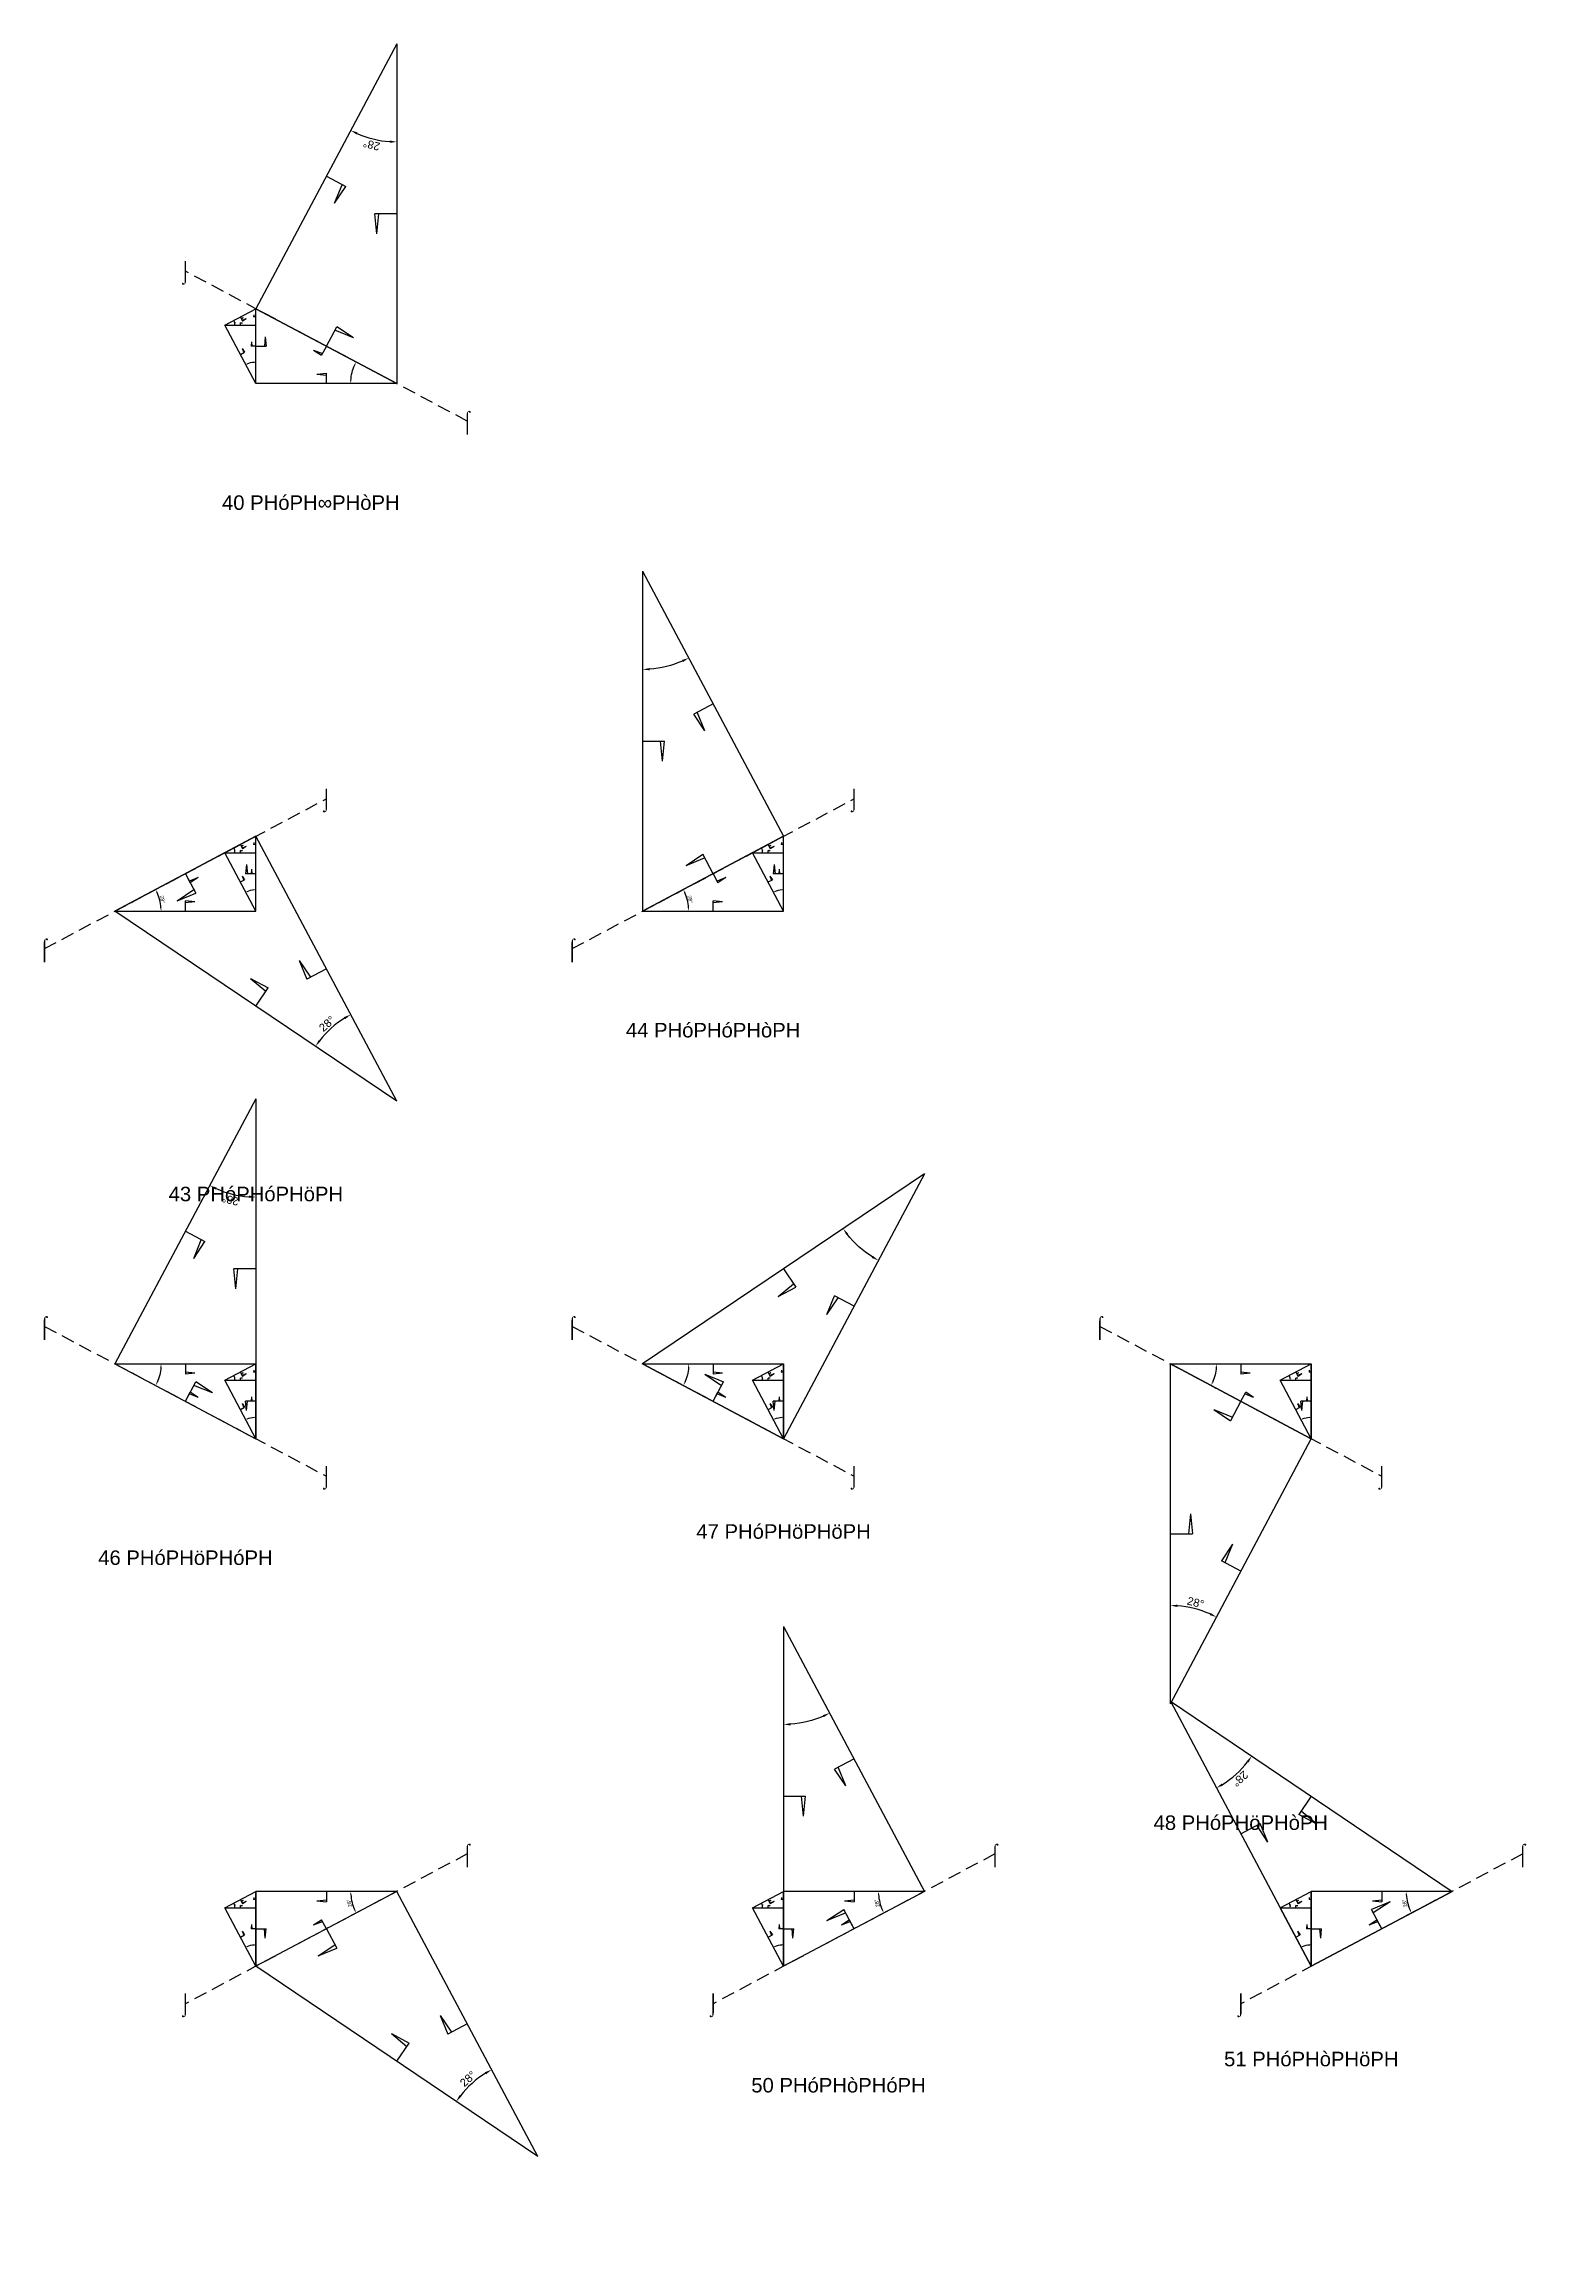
# Model space of a CAD drawing. Header units: millimetres. Extents: x 100562 to 3861006, y -7054888 to 24518.
# Drawn here: x 1062789 to 1778679, y -4471746 to -3415081 of the extents above; entities that cross this region are included whole.
import ezdxf
from ezdxf.enums import TextEntityAlignment as Align

# ---------------------------------------------------------------- set-up
doc = ezdxf.new("R2010")
doc.units = ezdxf.units.MM
doc.header["$PDMODE"] = 35
doc.linetypes.add('DASHED', pattern=[19.05, 12.7, -6.35])
for name, color, linetype in [('BASE', 170, 'Continuous'), ('HYPOTENUSE', 20, 'Continuous'), ('PERPENDICULAR', 90, 'Continuous')]:
    doc.layers.add(name, color=color, linetype=linetype)
doc.styles.add('Arial', font='arial_0.ttf')
doc.dimstyles.new('ISO-25', dxfattribs={"dimtxt": 250, "dimasz": 100, "dimexe": 1.25, "dimexo": 0.625, "dimgap": 100, "dimtad": 1, "dimdec": 0, "dimtxsty": 'Arial', "dimcen": 2.5, "dimadec": 0, "dimazin": 0, "dimtfac": 1, "dimtdec": 0, "dimtmove": 0, "dimatfit": 3, "dimfxl": 1, "dimarcsym": 0})

# ---------------------------------------------------------------- blocks, each defined once
blk = doc.blocks.new('*D9')
at = {"color": 0, "lineweight": -2, "ltscale": 100, "transparency": 16777216}
blk.add_arc((0, 0), 4906, 4.08845, 23.91155, dxfattribs=at)
at = {"color": 0, "ltscale": 100, "transparency": 16777216}
for points in [[(4432, 1963), (4537, 2014), (4332, 2303)], [(4952, 352), (4835, 348), (4906, 0)]]:
    blk.add_solid(points, dxfattribs=at)
at = {"layer": 'Defpoints', "color": 0, "ltscale": 100, "transparency": 16777216}
for p in [(15000, 7976), (0, 0), (0, 0), (4841, 796), (15000, 0)]:
    blk.add_point(p, dxfattribs=at)
at = {"color": 0, "ltscale": 100, "transparency": 16777216, "insert": (5055, 1260), "char_height": 400, "attachment_point": 5, "rotation": 284, "style": 'Arial'}
blk.add_mtext('28°', dxfattribs=at)
blk = doc.blocks.new('SanjoyNathGeometrifyingTrigonometryFundamentalLockedSet')
at = {"color": 114, "linetype": 'DASHED', "ltscale": 100, "true_color": 0x139b48}
for p, q in [((14000, 4987.8), (13900, 3987.8)), ((14000, 4987.8), (14100, 3987.8)), ((15000, 3987.8), (13900, 3987.8))]:
    blk.add_line(p, q, dxfattribs=at)
at = {"color": 242, "linetype": 'DASHED', "ltscale": 100, "true_color": 0xcd2027}
for p, q in [((7500, 3987.8), (8016.4, 3016.6)), ((8852.4, 3574.3), (7922.5, 3193.2)), ((8852.4, 3574.3), (8016.4, 3016.6))]:
    blk.add_line(p, q, dxfattribs=at)
at = {"color": 159, "linetype": 'DASHED', "ltscale": 100, "true_color": 0x22346e}
for p, q in [((7500, 0), (7500, 1100)), ((8500, 1000), (7500, 1100)), ((8500, 1000), (7500, 900))]:
    blk.add_line(p, q, dxfattribs=at)
at = {"layer": 'BASE'}
blk.add_line((0, 0), (15000, 0), dxfattribs=at)
at = {"layer": 'HYPOTENUSE'}
blk.add_line((0, 0), (15000, 7975.6), dxfattribs=at)
at = {"layer": 'PERPENDICULAR'}
blk.add_line((15000, 0), (15000, 7975.6), dxfattribs=at)
at = {"color": 4, "ltscale": 100}
dim = blk.add_angular_dim_2l(base=(4841, 795.6), line1=((0, 0), (15000, 0)), line2=((0, 0), (15000, 7975.6)), dimstyle='ISO-25', override={"dimtxt": 400, "dimasz": 350, "dimgap": 100}, dxfattribs=at)
dim.commit()
dim.dimension.update_dxf_attribs({"geometry": '*D9', "text_midpoint": (5055.4, 1260.5)})

msp = doc.modelspace()

# ---------------------------------------------------------------- linework, layer by layer
at = {"linetype": 'DASHED', "ltscale": 500}
for p, q in [((1267306, -3597358), (1131192, -3524985)), ((1063135, -3852186), (1199249, -3779813)), ((1317964, -3852186), (1454078, -3779813)), ((1063135, -4034641), (1199249, -4107014)), ((1317964, -4034641), (1454078, -4107014)), ((1572792, -4034641), (1708906, -4107014)), ((1267306, -4289469), (1131192, -4361842)), ((1522134, -4289469), (1386021, -4361842)), ((1776963, -4289469), (1640849, -4361842))]:
    msp.add_line(p, q, dxfattribs=at)

# ---------------------------------------------------------------- block references
at = {"linetype": 'DASHED', "ltscale": 100}
for p, xscale, yscale, zscale, rotation in [((1233278, -3415081), 9.664338369144904, 9.664338369144904, 9.664338369144904, 242.0000000000001), ((1165221, -3579264), -2.130054468189511, 2.130054468189511, 2.130054468189511, 298.0000000000001), ((1351992, -3669910), -9.664338369144902, 9.664338369144902, 9.664338369144902, 117.9999999999998), ((1233278, -3925903), 9.664338369144902, 9.664338369144902, 9.664338369144902, 117.9999999999999), ((1165221, -3834093), -2.130054468189511, 2.130054468189511, 2.130054468189511, 298.0000000000001), ((1420049, -3834093), -2.130054468189511, 2.130054468189511, 2.130054468189511, 298.0000000000001), ((1165221, -3924738), 9.664338369144877, 9.664338369144877, 9.664338369144877, 242.0000000000001), ((1488106, -3960924), -9.664338369144877, 9.664338369144877, 9.664338369144877, 62.0000000000001), ((1097164, -4052734), -4.537132037454102, 4.537132037454102, 4.537132037454102, 180), ((1165221, -4088921), -2.130054468189511, 2.130054468189511, 2.130054468189511, 298.0000000000001), ((1351992, -4052734), -4.537132037454102, 4.537132037454102, 4.537132037454102, 180), ((1420049, -4088921), -2.130054468189511, 2.130054468189511, 2.130054468189511, 298.0000000000001), ((1606820, -4216917), 9.664338369144904, 9.664338369144904, 9.664338369144904, 62.00000000000011), ((1606820, -4052734), -4.537132037454102, 4.537132037454102, 4.537132037454102, 180), ((1674877, -4088921), -2.130054468189511, 2.130054468189511, 2.130054468189511, 298.0000000000001), ((1420049, -4179566), -9.664338369144906, 9.664338369144904, 9.664338369144902, 118.0000000000002), ((1606820, -4215753), 9.664338369144904, 9.664338369144904, 9.664338369144904, 298.0000000000003), ((1165221, -4343749), -2.130054468189511, 2.130054468189511, 2.130054468189511, 298.0000000000001), ((1233278, -4307563), 4.537132037454102, 4.537132037454102, 4.537132037454102, 180), ((1301335, -4435559), 9.664338369144902, 9.664338369144902, 9.664338369144902, 118.0000000000003), ((1420049, -4343749), -2.130054468189511, 2.130054468189511, 2.130054468189511, 298.0000000000001), ((1488106, -4307563), 4.537132037454102, 4.537132037454102, 4.537132037454102, 180), ((1674877, -4343749), -2.130054468189511, 2.130054468189511, 2.130054468189511, 298.0000000000001), ((1742934, -4307563), 4.537132037454102, 4.537132037454102, 4.537132037454102, 180)]:
    msp.add_blockref('SanjoyNathGeometrifyingTrigonometryFundamentalLockedSet', p, dxfattribs=dict(at, xscale=xscale, yscale=yscale, zscale=zscale, rotation=rotation))
at = {"linetype": 'DASHED'}
for p in [(1150221, -3551053), (1150221, -3805882), (1405049, -3805882), (1150221, -4060710), (1405049, -4060710), (1659877, -4060710), (1150221, -4315538), (1405049, -4315538), (1659877, -4315538)]:
    msp.add_blockref('SanjoyNathGeometrifyingTrigonometryFundamentalLockedSet', p, dxfattribs=at)
at = {"linetype": 'DASHED', "ltscale": 100, "yscale": 4.537132037454102, "zscale": 4.537132037454102}
for p, xscale in [((1233278, -3579264), -4.537132037454102), ((1097164, -3834093), 4.537132037454102), ((1351992, -3834093), 4.537132037454102)]:
    msp.add_blockref('SanjoyNathGeometrifyingTrigonometryFundamentalLockedSet', p, dxfattribs=dict(at, xscale=xscale))

# ---------------------------------------------------------------- texts
at = {"linetype": 'DASHED', "ltscale": 100, "style": 'Arial'}
for s, p in [('⌡', (1131192, -3524985)), ('⌠', (1267306, -3597358)), ('40 PHóPH∞PHòPH', (1191749, -3636728)), ('⌡', (1199249, -3779813)), ('⌡', (1454078, -3779813)), ('⌠', (1063135, -3852186)), ('⌠', (1317964, -3852186)), ('44 PHóPHóPHòPH', (1386021, -3891557)), ('43 PHóPHóPHöPH', (1165221, -3970701)), ('⌠', (1063135, -4034641)), ('⌠', (1317964, -4034641)), ('⌠', (1572792, -4034641)), ('⌡', (1199249, -4107014)), ('⌡', (1454078, -4107014)), ('⌡', (1708906, -4107014)), ('47 PHóPHöPHöPH', (1420049, -4133720)), ('46 PHóPHöPHóPH', (1131192, -4146385)), ('48 PHóPHöPHòPH', (1640849, -4274382)), ('⌠', (1267306, -4289469)), ('⌠', (1522134, -4289469)), ('⌠', (1776963, -4289469)), ('⌡', (1131192, -4361842)), ('⌡', (1386021, -4361842)), ('⌡', (1640849, -4361842)), ('51 PHóPHòPHöPH', (1674877, -4388548)), ('50 PHóPHòPHóPH', (1446578, -4401213))]:
    msp.add_text(s, height=7000, dxfattribs=at).set_placement(p, align=Align.MIDDLE_CENTER)

doc.saveas('drawing.dxf')
